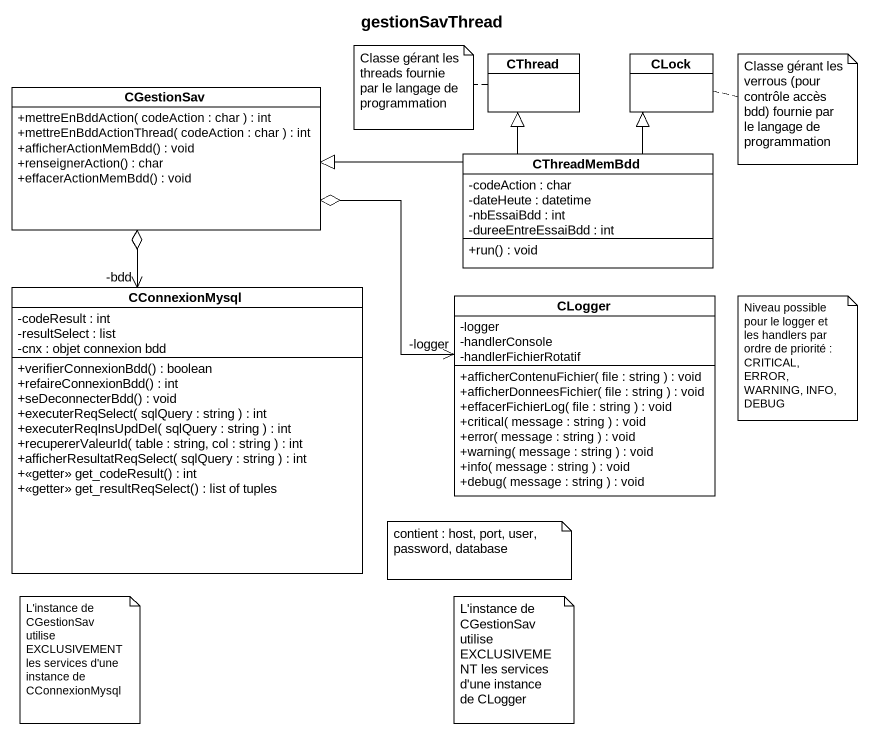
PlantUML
@startuml
title gestionSavThread
hide circle
hide empty members
skinparam classAttributeIconSize 0
class CThread
class CLock
class CGestionSav {
  +mettreEnBddAction( codeAction : char ) : int
  +mettreEnBddActionThread( codeAction : char ) : int
  +afficherActionMemBdd() : void
  +renseignerAction() : char
  +effacerActionMemBdd() : void
}
class CThreadMemBdd {
  -codeAction : char
  -dateHeute : datetime
  -nbEssaiBdd : int
  -dureeEntreEssaiBdd : int
  +run() : void
}
class CConnexionMysql {
  -codeResult : int
  -resultSelect : list
  -cnx : objet connexion bdd
  +verifierConnexionBdd() : boolean
  +refaireConnexionBdd() : int
  +seDeconnecterBdd() : void
  +executerReqSelect( sqlQuery : string ) : int
  +executerReqInsUpdDel( sqlQuery : string ) : int
  +recupererValeurId( table : string, col : string ) : int
  +afficherResultatReqSelect( sqlQuery : string ) : int
  +<<getter>> get_codeResult() : int
  +<<getter>> get_resultReqSelect() : list of tuples
}
class CLogger {
  -logger
  -handlerConsole
  -handlerFichierRotatif
  +afficherContenuFichier( file : string ) : void
  +afficherDonneesFichier( file : string ) : void
  +effacerFichierLog( file : string ) : void
  +critical( message : string ) : void
  +error( message : string ) : void
  +warning( message : string ) : void
  +info( message : string ) : void
  +debug( message : string ) : void
}
CGestionSav o--> "-bdd" CConnexionMysql
CGestionSav o-right-> "-logger" CLogger
CThreadMemBdd -up-|> CThread
CThreadMemBdd -up-|> CLock
CThreadMemBdd -left-|> CGestionSav
note left of CThread : Classe gérant les threads fournie par le langage de programmation
note right of CLock : Classe gérant les verrous (pour contrôle accès bdd) fournie par le langage de programmation
note as N3
  Niveau possible pour le logger et les handlers par ordre de priorité : CRITICAL, ERROR, WARNING, INFO, DEBUG
end note
note as N4
  contient : host, port, user, password, database
end note
note as N5
  L'instance de CGestionSav utilise EXCLUSIVEMENT les services d'une instance de CConnexionMysql
end note
note as N6
  L'instance de CGestionSav utilise EXCLUSIVEMENT les services d'une instance de CLogger
end note
@enduml
